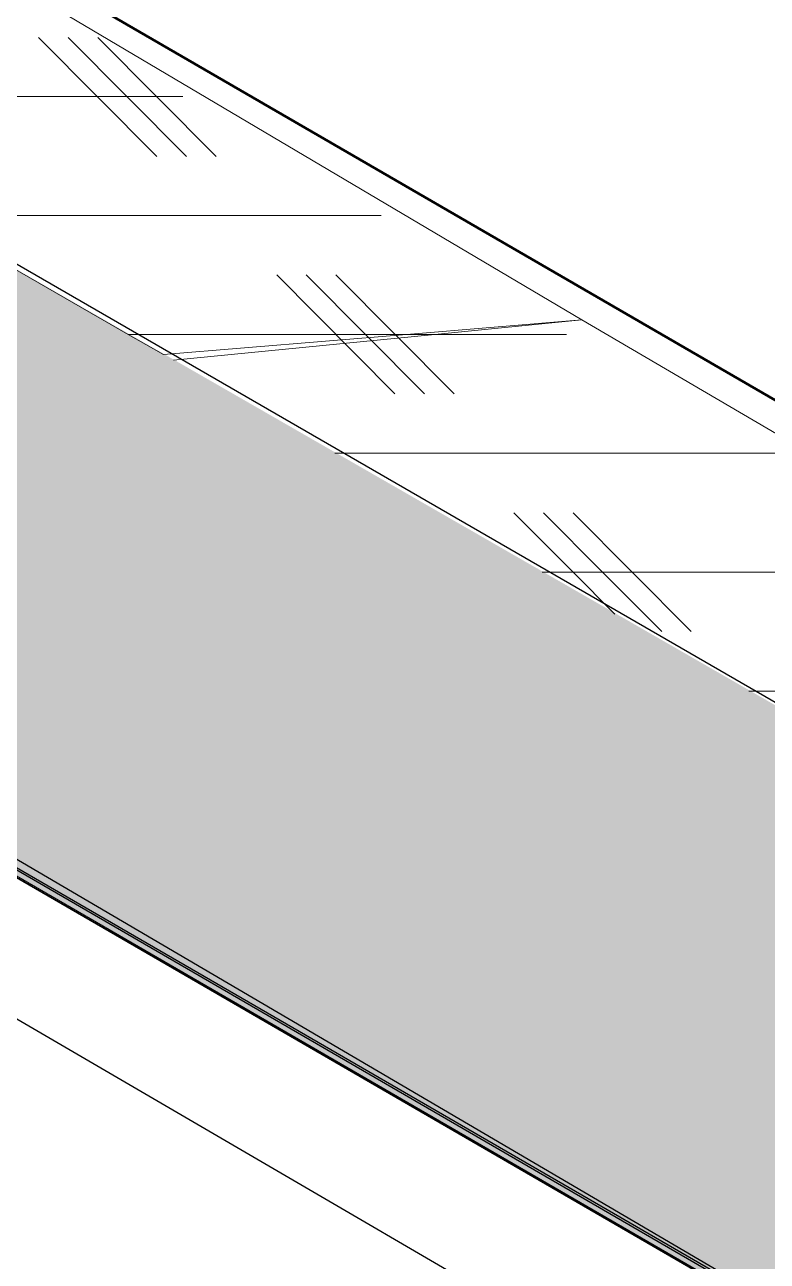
# Model space of a CAD drawing. Header units: inches. Extents: x -20.7 to 76.3, y -55.2 to 19.1.
# Drawn here: x 4.332 to 4.722, y -28.113 to -27.464 of the extents above; entities that cross this region are included whole.
import ezdxf

# ---------------------------------------------------------------- set-up
doc = ezdxf.new("R2010")
doc.units = ezdxf.units.IN
doc.header["$MEASUREMENT"] = 0
for name, color, linetype, lineweight in [('.ATI-HATCH', 7, 'Continuous', 0), ('G-ANNO-TTLB', 7, 'Continuous', 0), ('TYVEK', 7, 'Continuous', 0)]:
    doc.layers.add(name, color=color, linetype=linetype, lineweight=lineweight)

# ---------------------------------------------------------------- blocks, each defined once
blk = doc.blocks.new('Block_676')
at = {"layer": '.ATI-HATCH'}
for points, knots in [([(3.70353, -27.07461), (3.70353, -27.07461), (3.7902, -27.28433), (3.7902, -27.28433), (3.7902, -27.28433), (3.84354, -27.31502), (3.84354, -27.31502), (3.84354, -27.31502), (3.95201, -27.37738), (3.95201, -27.37738), (3.95201, -27.37738), (4.0627, -27.441), (4.0627, -27.441), (4.0627, -27.441), (4.1334, -27.48155), (4.1334, -27.48155), (4.1334, -27.48155), (4.13354, -27.48169), (4.13354, -27.48169), (4.13354, -27.48169), (4.16909, -27.50211), (4.16909, -27.50211), (4.16909, -27.50211), (4.27784, -27.56461), (4.27784, -27.56461), (4.27784, -27.56461), (4.38631, -27.62697), (4.38631, -27.62697), (4.38631, -27.62697), (4.40478, -27.63752), (4.40478, -27.63752), (4.40478, -27.63752), (4.53242, -27.62697), (4.53242, -27.62697), (4.53242, -27.62697), (4.62451, -27.61933), (4.62451, -27.61933), (4.62451, -27.61933), (3.70353, -27.07461), (3.70353, -27.07461)], [0, 0, 0, 0, 1, 1, 1, 2, 2, 2, 3, 3, 3, 4, 4, 4, 5, 5, 5, 6, 6, 6, 7, 7, 7, 8, 8, 8, 9, 9, 9, 10, 10, 10, 11, 11, 11, 12, 12, 12, 13, 13, 13, 13]), ([(5.45034, -28.23836), (5.45034, -28.23836), (5.60617, -28.19391), (5.60617, -28.19391), (5.60617, -28.19391), (4.62451, -27.61933), (4.62451, -27.61933), (4.62451, -27.61933), (4.54742, -27.62697), (4.54742, -27.62697), (4.54742, -27.62697), (4.41006, -27.64058), (4.41006, -27.64058)], [0, 0, 0, 0, 1, 1, 1, 2, 2, 2, 3, 3, 3, 4, 4, 4, 4])]:
    blk.add_open_spline(points, degree=3, knots=knots, dxfattribs=at)
at = {"layer": '.ATI-HATCH', "color": 8, "lineweight": 0, "true_color": 0x808080}
for points in [[(4.41506, -27.50211), (4.41506, -27.50211), (4.16909, -27.50211), (4.16909, -27.50211)], [(4.51909, -27.56461), (4.51909, -27.56461), (4.27784, -27.56461), (4.27784, -27.56461)], [(4.73256, -27.68933), (4.73256, -27.68933), (4.49492, -27.68933), (4.49492, -27.68933)], [(4.93631, -27.81419), (4.93631, -27.81419), (4.71229, -27.81419), (4.71229, -27.81419)]]:
    blk.add_open_spline(points, degree=3, dxfattribs=at)
for points, knots in [([(4.61645, -27.62697), (4.61645, -27.62697), (4.54742, -27.62697), (4.54742, -27.62697), (4.54742, -27.62697), (4.53242, -27.62697), (4.53242, -27.62697), (4.53242, -27.62697), (4.38631, -27.62697), (4.38631, -27.62697)], [0, 0, 0, 0, 1, 1, 1, 2, 2, 2, 3, 3, 3, 3]), ([(4.64187, -27.77377), (4.64187, -27.77377), (4.64173, -27.77363), (4.64173, -27.77363), (4.64173, -27.77363), (4.61992, -27.75183), (4.61992, -27.75183), (4.61992, -27.75183), (4.58881, -27.72058), (4.58881, -27.72058)], [0, 0, 0, 0, 1, 1, 1, 2, 2, 2, 3, 3, 3, 3]), ([(4.60437, -27.72058), (4.60437, -27.72058), (4.63548, -27.75183), (4.63548, -27.75183), (4.63548, -27.75183), (4.66659, -27.78294), (4.66659, -27.78294)], [0, 0, 0, 0, 1, 1, 1, 2, 2, 2, 2]), ([(4.61992, -27.72058), (4.61992, -27.72058), (4.65104, -27.75183), (4.65104, -27.75183), (4.65104, -27.75183), (4.68201, -27.78294), (4.68201, -27.78294)], [0, 0, 0, 0, 1, 1, 1, 2, 2, 2, 2]), ([(4.60367, -27.75183), (4.60367, -27.75183), (4.61992, -27.75183), (4.61992, -27.75183), (4.61992, -27.75183), (4.63548, -27.75183), (4.63548, -27.75183), (4.63548, -27.75183), (4.65104, -27.75183), (4.65104, -27.75183), (4.65104, -27.75183), (4.83742, -27.75183), (4.83742, -27.75183)], [0, 0, 0, 0, 1, 1, 1, 2, 2, 2, 3, 3, 3, 4, 4, 4, 4])]:
    blk.add_open_spline(points, degree=3, knots=knots, dxfattribs=at)

msp = doc.modelspace()

# ---------------------------------------------------------------- hatches: boundary and pattern name
at = {"layer": '.ATI-HATCH', "true_color": 0x848484, "transparency": 33554559}
msp.add_hatch(color=252, dxfattribs=at).paths.add_polyline_path([(3.58982, -27.16915), (3.58982, -27.49082), (3.94253, -27.68834), (3.94398, -27.68834), (3.94398, -27.68917), (5.45172, -28.56171), (5.4491, -28.23673)])
at = {"layer": 'G-ANNO-TTLB', "true_color": 0xff00ff, "transparency": 33554687}
h = msp.add_hatch(color=6, dxfattribs=at)
edge = h.paths.add_edge_path()
edge.add_spline(control_points=[(20.03822, -55.21363), (20.03822, -55.21363), (-20.64953, -55.21363), (-20.64953, -55.21363), (-20.64953, -55.21363), (-20.64953, -21.08863), (-20.64953, -21.08863), (-20.64953, -21.08863), (20.03822, -21.08863), (20.03822, -21.08863), (20.03822, -21.08863), (20.03822, -55.21363), (20.03822, -55.21363)], knot_values=[0, 0, 0, 0, 1, 1, 1, 2, 2, 2, 3, 3, 3, 4, 4, 4, 4], degree=3, periodic=0)
edge = h.paths.add_edge_path()
edge.add_spline(control_points=[(-20.52453, -21.21363), (-20.52453, -21.21363), (-20.52453, -55.08863), (-20.52453, -55.08863), (-20.52453, -55.08863), (19.91322, -55.08863), (19.91322, -55.08863), (19.91322, -55.08863), (19.91322, -21.21363), (19.91322, -21.21363), (19.91322, -21.21363), (-20.52453, -21.21363), (-20.52453, -21.21363)], knot_values=[0, 0, 0, 0, 1, 1, 1, 2, 2, 2, 3, 3, 3, 4, 4, 4, 4], degree=3, periodic=0)
edge.add_line((-20.52453, -21.21363), (-20.52453, -21.21363))

# ---------------------------------------------------------------- linework, layer by layer
at = {"layer": '.ATI-HATCH'}
msp.add_lwpolyline([(3.58982, -27.16915), (3.58982, -27.49082), (3.94253, -27.68834), (3.94398, -27.68834), (3.94398, -27.68917), (5.45172, -28.56171), (5.4491, -28.23673)], dxfattribs=at)
at = {"layer": 'G-ANNO-TTLB'}
for points in [[(20.03822, -55.21363), (20.03822, -55.21363), (-20.64953, -55.21363), (-20.64953, -55.21363), (-20.64953, -55.21363), (-20.64953, -21.08863), (-20.64953, -21.08863), (-20.64953, -21.08863), (20.03822, -21.08863), (20.03822, -21.08863), (20.03822, -21.08863), (20.03822, -55.21363), (20.03822, -55.21363)], [(-20.52453, -21.21363), (-20.52453, -21.21363), (-20.52453, -55.08863), (-20.52453, -55.08863), (-20.52453, -55.08863), (19.91322, -55.08863), (19.91322, -55.08863), (19.91322, -55.08863), (19.91322, -21.21363), (19.91322, -21.21363), (19.91322, -21.21363), (-20.52453, -21.21363), (-20.52453, -21.21363)]]:
    msp.add_open_spline(points, degree=3, knots=[0, 0, 0, 0, 1, 1, 1, 2, 2, 2, 3, 3, 3, 4, 4, 4, 4], dxfattribs=at)
at = {"layer": 'TYVEK', "color": 18, "lineweight": 60, "true_color": 0x000000}
msp.add_line((5.48682, -28.10228), (3.71056, -27.07309), dxfattribs=at)
at = {"layer": 'TYVEK', "color": 1, "lineweight": 25, "true_color": 0xff0000}
for p, q in [((5.45172, -28.23945), (3.58982, -27.16392)), ((5.45172, -28.56171), (3.58982, -27.4856))]:
    msp.add_line(p, q, dxfattribs=at)
at = {"layer": 'TYVEK', "color": 8, "lineweight": 0, "true_color": 0x808080}
for p, q in [((4.40139, -27.53358), (4.33926, -27.47118)), ((4.41692, -27.53358), (4.35479, -27.47118)), ((4.43245, -27.53358), (4.37033, -27.47118)), ((4.52643, -27.65815), (4.4643, -27.59575)), ((4.54196, -27.65815), (4.47983, -27.59575)), ((4.55749, -27.65815), (4.49536, -27.59575))]:
    msp.add_line(p, q, dxfattribs=at)
at = {"layer": 'TYVEK', "color": 2, "lineweight": 25, "true_color": 0xffff00}
msp.add_line((3.73298, -27.56405), (5.32222, -28.48341), dxfattribs=at)
at = {"layer": 'TYVEK', "color": 3, "lineweight": 25, "true_color": 0x00ff00}
msp.add_line((3.94467, -27.69049), (5.09613, -28.35659), dxfattribs=at)
at = {"layer": 'TYVEK', "color": 18, "lineweight": 25, "true_color": 0x000000}
for p, q in [((3.9481, -27.68719), (5.09538, -28.35088)), ((3.95863, -27.68601), (5.10592, -28.35838))]:
    msp.add_line(p, q, dxfattribs=at)
at = {"layer": 'TYVEK', "color": 3, "lineweight": 25, "true_color": 0x00ff00}
msp.add_lwpolyline([(4.00453, -30.03513), (4.00453, -27.7977), (5.03627, -28.39927), (5.03627, -30.6328), (4.00453, -30.03513)], dxfattribs=at)

# ---------------------------------------------------------------- block references
at = {"layer": '.ATI-HATCH'}
msp.add_blockref('Block_676', (0, 0), dxfattribs=at)

doc.saveas('drawing.dxf')
